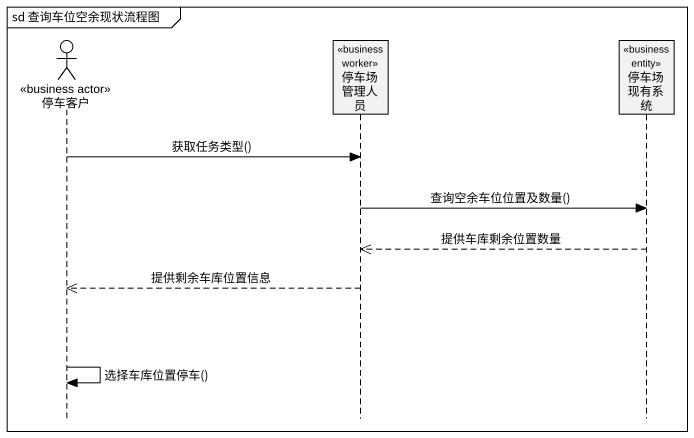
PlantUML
@startuml
mainframe sd 查询车位空余现状流程图
hide footbox
actor 停车客户 <<business actor>>
participant 停车场管理人员 <<business worker>>
participant 停车场现有系统 <<business entity>>

停车客户 -> 停车场管理人员 : 获取任务类型()
停车场管理人员 -> 停车场现有系统 : 查询空余车位位置及数量()
停车场现有系统 -->> 停车场管理人员 : 提供车库剩余位置数量
停车场管理人员 -->> 停车客户 : 提供剩余车库位置信息
停车客户 -> 停车客户 : 选择车库位置停车()
@enduml
